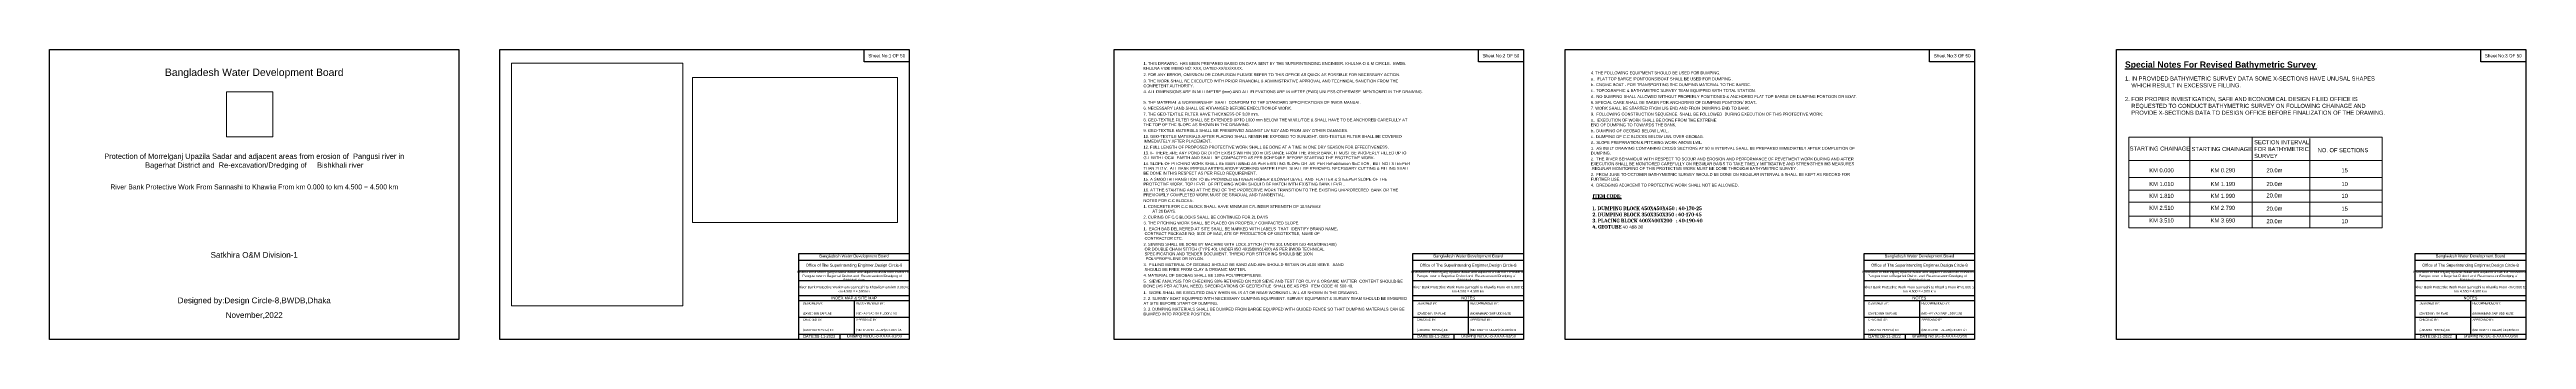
# Model space of a CAD drawing. Header units: inches. Extents: x 89000 to 1304432, y -10828 to 220529.
# Drawn here: x 89000 to 149500, y -7071 to 0 of the extents above; entities that cross this region are included whole.
import ezdxf

# ---------------------------------------------------------------- set-up
doc = ezdxf.new("R2010")
doc.units = ezdxf.units.IN
doc.header["$LTSCALE"] = 7
doc.header["$MEASUREMENT"] = 0
doc.layers.add('Cross Section Labels', color=7, linetype='Continuous', lineweight=9)
doc.styles.add('liza', font='times.ttf', dxfattribs={"height": 2})
doc.styles.get("Standard").update_dxf_attribs({"font": 'arial.ttf'})
picture_1 = doc.add_image_def('image1.png', size_in_pixel=(251, 242))
picture_2 = doc.add_image_def('image2.jpg', size_in_pixel=(3507, 4960))
picture_3 = doc.add_image_def('image3.jpg', size_in_pixel=(4960, 3507))

msp = doc.modelspace()

# ---------------------------------------------------------------- linework, layer by layer
for points in [[(89000, 0), (99000, 0), (99000, -7071), (89000, -7071)], [(100000, 0), (110000, 0), (110000, -7071), (100000, -7071)], [(108900, 0), (110000, 0), (110000, -300), (108900, -300)], [(115000, 0), (125000, 0), (125000, -7071), (115000, -7071)], [(123900, 0), (125000, 0), (125000, -300), (123900, -300)], [(126022.01303, 0), (136022.01303, 0), (136022.01303, -7071), (126022.01303, -7071)], [(134922.01303, 0), (136022.01303, 0), (136022.01303, -300), (134922.01303, -300)], [(139482.57158, 0), (149482.57158, 0), (149482.57158, -7071), (139482.57158, -7071)], [(148382.57158, 0), (149482.57158, 0), (149482.57158, -300), (148382.57158, -300)]]:
    msp.add_lwpolyline(points, close=True)
for points in [[(107300, -7071), (107300, -4971), (110000, -4971)], [(107300, -5141), (110000, -5141)], [(107300, -5401), (110000, -5401)], [(122300, -7071), (122300, -4971), (125000, -4971)], [(122300, -5141), (125000, -5141)], [(122300, -5401), (125000, -5401)], [(133322.01303, -7071), (133322.01303, -4971), (136022.01303, -4971)], [(133322.01303, -5141), (136022.01303, -5141)], [(133322.01303, -5401), (136022.01303, -5401)], [(146782.57158, -7071), (146782.57158, -4971), (149482.57158, -4971)], [(146782.57158, -5141), (149482.57158, -5141)], [(146782.57158, -5401), (149482.57158, -5401)], [(107300, -5631), (110000, -5631)], [(107300, -6001), (110000, -6001)], [(122300, -5631), (125000, -5631)], [(122300, -6001), (125000, -6001)], [(133322.01303, -5631), (136022.01303, -5631)], [(133322.01303, -6001), (136022.01303, -6001)], [(146782.57158, -5631), (149482.57158, -5631)], [(146782.57158, -6001), (149482.57158, -6001)], [(107300, -6121), (110000, -6121)], [(107300, -6531), (110000, -6531)], [(108650, -6121), (108650, -6941)], [(122300, -6121), (125000, -6121)], [(122300, -6531), (125000, -6531)], [(123650, -6121), (123650, -6941)], [(133322.01303, -6121), (136022.01303, -6121)], [(133322.01303, -6531), (136022.01303, -6531)], [(134672.01303, -6121), (134672.01303, -6941)], [(146782.57158, -6121), (149482.57158, -6121)], [(146782.57158, -6531), (149482.57158, -6531)], [(148132.57158, -6121), (148132.57158, -6941)], [(107300, -6941), (110000, -6941)], [(108300, -6941), (108300, -7071)], [(122300, -6941), (125000, -6941)], [(123300, -6941), (123300, -7071)], [(133322.01303, -6941), (136022.01303, -6941)], [(134322.01303, -6941), (134322.01303, -7071)], [(146782.57158, -6941), (149482.57158, -6941)], [(147782.57158, -6941), (147782.57158, -7071)]]:
    msp.add_lwpolyline(points)
at = {"layer": 'Cross Section Labels'}
for p, q in [((139786.99118, -2138.49705), (145972.88063, -2138.49705)), ((139786.99118, -4346.55245), (139786.99118, -2138.49705)), ((141279.92876, -2150.51812), (141279.92876, -4346.55245)), ((142796.35552, -2154.52514), (142796.35552, -4346.55245)), ((144207.07461, -2167.45342), (144207.07461, -4346.55245)), ((145972.88063, -2138.49705), (145972.88063, -4346.55245)), ((139786.99118, -2705.26083), (145972.88063, -2705.26083)), ((139786.99118, -3117.55164), (145972.88063, -3117.55164)), ((139786.99118, -3433.14655), (145972.88063, -3433.14655)), ((139786.99118, -3725.87787), (145972.88063, -3725.87787)), ((139786.99118, -4060.27679), (145972.88063, -4060.27679)), ((139786.99118, -4346.55245), (145972.88063, -4346.55245))]:
    msp.add_line(p, q, dxfattribs=at)

# ---------------------------------------------------------------- texts
at = {"attachment_point": 5}
for s, insert, char_height in [('Bangladesh Water Development Board', (94000, -580), 180), ('Sheet No:1 OF 50', (109450, -150), 80), ('Sheet No:2 OF 50', (124450, -150), 80), ('Sheet No:3 OF 50', (135472.01303, -150), 80), ('Sheet No:3 OF 50', (148932.57158, -150), 80), ('Office of The Superintending Enginner,Design Circle-8', (108650, -5271), 70), ('Bangladesh Water Development Board', (108650, -5046), 70), ('Office of The Superintending Enginner,Design Circle-8', (123650, -5271), 70), ('Bangladesh Water Development Board', (123650, -5046), 70), ('Office of The Superintending Enginner,Design Circle-8', (134672.01303, -5271), 70), ('Bangladesh Water Development Board', (134672.01303, -5046), 70), ('Office of The Superintending Enginner,Design Circle-8', (148132.57158, -5271), 70), ('Bangladesh Water Development Board', (148132.57158, -5046), 70), ('Designed by:Design Circle-8,BWDB,Dhaka', (94000, -6140), 140), ('November,2022', (94000, -6490), 140)]:
    msp.add_mtext(s, dxfattribs=dict(at, insert=insert, char_height=char_height))
for s, insert, char_height, width, attachment_point in [('{\\fArial|b1|i0|c0|p34;\\H2.143x;\\LSpecial Notes For Revised Bathymetric Survey} :\\P\\P{\\H1.429x;1. IN PROVIDED BATHYMETRIC SURVEY DATA SOME X-SECTIONS HAVE UNUSAL SHAPES  \\P    WHICH RESULT IN EXCESSIVE FILLING.\\P\\P2. FOR PROPER INVESTIGATION, SAFE AND ECONOMICAL DESIGN FILED OFFICE IS \\P    REQUESTED TO CONDUCT BATHYMETRIC SURVEY ON FOLLOWING CHAINAGE AND  \\P    PROVIDE X-SECTIONS DATA TO DESIGN OFFICE BEFORE FINALIZATION OF THE DRAWING.}', (139693.68682, -289.11699), 70, 6500, 1), ('STARTING CHAINAGE', (139808.35384, -2364.68466), 100, 6500, 1), ('STARTING CHAINAGE', (141320.77325, -2376.70742), 100, 6500, 1), ('SECTION INTERVAL\\PFOR BATHYMETRIC \\PSURVEY', (142849.03143, -2209.90476), 100, 6500, 1), ('NO. OF SECTIONS', (144402.11317, -2403.82052), 100, 6500, 1), ('Protection of Morrelganj Upazila Sadar and adjacent areas from erosion of  Pangusi river in Bagerhat District and  Re-excavation/Dredging of     Bishkhali river', (94000, -2730), 130, 8000, 5), ('KM 0.000', (140287.10528, -2894.88839), 100, 6500, 1), ('KM 0.290', (141787.18492, -2894.88839), 100, 6500, 1), ('20.0m', (143150.00641, -2894.88839), 100, 6500, 1), ('15', (144982.17944, -2894.88839), 100, 6500, 1), ('River Bank Protective Work From Sannashi to Khawlia From km 0.000 to km 4.500 = 4.500 km', (94000, -3290), 120, 8000, 2), ('KM 1.010', (140287.10528, -3228.14269), 100, 6500, 1), ('KM 1.810', (140287.10528, -3518.48981), 100, 6500, 1), ('KM 1.190', (141787.18492, -3228.14269), 100, 6500, 1), ('KM 1.990', (141787.18492, -3518.48981), 100, 6500, 1), ('20.0m', (143150.00641, -3228.14269), 100, 6500, 1), ('20.0m', (143150.00641, -3509.06491), 100, 6500, 1), ('10', (144982.17944, -3228.14269), 100, 6500, 1), ('10', (144982.17944, -3518.92222), 100, 6500, 1), ('KM 2.510', (140287.10528, -3811.22113), 100, 6500, 1), ('KM 3.510', (140287.10528, -4118.44251), 100, 6500, 1), ('KM 2.790', (141787.18492, -3811.22113), 100, 6500, 1), ('KM 3.690', (141787.18492, -4118.44251), 100, 6500, 1), ('20.0m', (143150.00641, -3829.41636), 100, 6500, 1), ('20.0m', (143150.00641, -4136.63774), 100, 6500, 1), ('15', (144982.17944, -3829.41636), 100, 6500, 1), ('10', (144982.17944, -4136.63774), 100, 6500, 1), ('Satkhira O&M Division-1', (94000, -5010), 140, 8000, 5), ('Protection of Morrelganj Upazila Sadar and adjacent areas from erosion of  Pangusi river in Bagerhat District and  Re-excavation/Dredging of     Bishkhali river', (108650, -5521), 60, 2800, 5), ('Protection of Morrelganj Upazila Sadar and adjacent areas from erosion of  Pangusi river in Bagerhat District and  Re-excavation/Dredging of     Bishkhali river', (123650, -5521), 60, 2800, 5), ('Protection of Morrelganj Upazila Sadar and adjacent areas from erosion of  Pangusi river in Bagerhat District and  Re-excavation/Dredging of     Bishkhali river', (134672.01303, -5521), 60, 2800, 5), ('Protection of Morrelganj Upazila Sadar and adjacent areas from erosion of  Pangusi river in Bagerhat District and  Re-excavation/Dredging of     Bishkhali river', (148132.57158, -5521), 60, 2800, 5), ('River Bank Protective Work From Sannashi to Khawlia From km 0.000 to km 4.500 = 4.500 km', (108650, -5846), 60, 2700, 5), ('INDEX MAP & SITE MAP', (108650, -6061), 70, 2800, 5), ('River Bank Protective Work From Sannashi to Khawlia From km 0.000 to km 4.500 = 4.500 km', (123650, -5846), 60, 2700, 5), ('NOTES', (123650, -6061), 70, 2800, 5), ('River Bank Protective Work From Sannashi to Khawlia From km 0.000 to km 4.500 = 4.500 km', (134672.01303, -5846), 60, 2700, 5), ('NOTES', (134672.01303, -6061), 70, 2800, 5), ('River Bank Protective Work From Sannashi to Khawlia From km 0.000 to km 4.500 = 4.500 km', (148132.57158, -5846), 60, 2700, 5), ('NOTES', (148132.57158, -6061), 70, 2800, 5), ('CHECKED BY:^J^J^J(JAKARIA PERVEZ),EE', (107400, -6721), 50, 1400, 4), ('DESIGNED BY:^J^J^J(ZAYED BIN SAIF),AE', (107400, -6321), 50, 1400, 4), ('APPROVED BY:^J^J^J(MD. ENAYET ULLAH),CE,DESIGN', (108700, -6721), 50, 1400, 4), ('RECOMMENDED BY:^J^J^J(MOHAMMAD SAIF UDDIN),SE', (108700, -6321), 50, 1400, 4), ('CHECKED BY:^J^J^J(JAKARIA PERVEZ),EE', (122400, -6721), 50, 1400, 4), ('DESIGNED BY:^J^J^J(ZAYED BIN SAIF),AE', (122400, -6321), 50, 1400, 4), ('APPROVED BY:^J^J^J(MD. ENAYET ULLAH),CE,DESIGN', (123700, -6721), 50, 1400, 4), ('RECOMMENDED BY:^J^J^J(MOHAMMAD SAIF UDDIN),SE', (123700, -6321), 50, 1400, 4), ('CHECKED BY:^J^J^J(JAKARIA PERVEZ),EE', (133422.01303, -6721), 50, 1400, 4), ('DESIGNED BY:^J^J^J(ZAYED BIN SAIF),AE', (133422.01303, -6321), 50, 1400, 4), ('APPROVED BY:^J^J^J(MD. ENAYET ULLAH),CE,DESIGN', (134722.01303, -6721), 50, 1400, 4), ('RECOMMENDED BY:^J^J^J(MOHAMMAD SAIF UDDIN),SE', (134722.01303, -6321), 50, 1400, 4), ('CHECKED BY:^J^J^J(JAKARIA PERVEZ),EE', (146882.57158, -6721), 50, 1400, 4), ('DESIGNED BY:^J^J^J(ZAYED BIN SAIF),AE', (146882.57158, -6321), 50, 1400, 4), ('APPROVED BY:^J^J^J(MD. ENAYET ULLAH),CE,DESIGN', (148182.57158, -6721), 50, 1400, 4), ('RECOMMENDED BY:^J^J^J(MOHAMMAD SAIF UDDIN),SE', (148182.57158, -6321), 50, 1400, 4), ('DATE:08-11-2022', (107800, -6996), 70, 1400, 5), ('Drawing No:DC-8-XXXX-01/50', (109150, -6996), 70, 2200, 5), ('DATE:08-11-2022', (122800, -6996), 70, 1400, 5), ('Drawing No:DC-8-XXXX-02/50', (124150, -6996), 70, 2200, 5), ('DATE:08-11-2022', (133822.01303, -6996), 70, 1400, 5), ('Drawing No:DC-8-XXXX-03/50', (135172.01303, -6996), 70, 2200, 5), ('DATE:08-11-2022', (147282.57158, -6996), 70, 1400, 5), ('Drawing No:DC-8-XXXX-03/50', (148632.57158, -6996), 70, 2200, 5)]:
    msp.add_mtext(s, dxfattribs=dict(insert=insert, char_height=char_height, width=width, attachment_point=attachment_point))
at = {"color": 0, "linetype": 'Continuous', "lineweight": -3, "insert": (126686.14235, -3527.88964), "char_height": 59.4, "width": 30646.2682681, "attachment_point": 1, "style": 'liza'}
msp.add_mtext('{\\fCambria|b1|i0|c0|p18;\\H1.515x;\\LITEM CODE:\\P\\P\\l1. DUMPING BLOCK 450X450X450 : 40-170-25\\L\\P\\l2. DUMPING BLOCK 350X350X350 : 40-170-45\\L\\P\\l3. PLACING BLOCK 400X400X200   : 40-190-40\\P4. GEOTUBE \\fCambria|b0|i0|c0|p18;\\H0.9001x;\\C256;40-488-30}', dxfattribs=at)
at = {"layer": 'Cross Section Labels', "char_height": 70, "width": 6500, "attachment_point": 1}
for s, insert in [('2. FOR ANY ERROR, OMISSION OR CONFUSION PLEASE REFER TO THIS OFFICE AS QUICK AS POSSIBLE FOR NECESSARY ACTION.', (115719.90971, -577.35161)), ('1. THIS DRAWING  HAS BEEN PREPARED BASED ON DATA SENT BY THE SUPERINTENDING ENGINEER, KHULNA O & M CIRCLE,  BWDB, KHULNA VIDE MEMO NO: XXX, DATED-XX/XX/XXXX.', (115719.90971, -304.35479)), ('4. THE FOLLOWING EQUIPMENT SHOULD BE USED FOR DUMPING.^J', (126646.7235, -532.41828)), ('4. ALL DIMENSIONS ARE IN MILLIMETRE (mm) AND ALL ELEVATIONS ARE IN METRE (PWD) UNLESS OTHERWISE  MENTIONED IN THE DRAWING.', (115719.90971, -992.78362)), ('3. THE WORK SHALL BE EXECUTED WITH PRIOR FINANCIAL & ADMINISTRATIVE APPROVAL AND TECHNICAL SANCTION FROM THE COMPETENT AUTHORITY. ', (115719.90971, -732.44028)), ('d.. NO DUMPING SHALL ALLOWED WITHOUT PROPERLY POSITIONED & ANCHORED FLAT TOP BARGE OR DUMPING PONTOON OR BOAT.^J', (126646.7235, -1110.65839)), ('a..  FLAT TOP BARGE /PONTOONS/BOAT SHALL BE USED FOR DUMPING .^J', (126646.7235, -679.10313)), ('c.. TOPOGRAPHIC & BATHYMETRIC SURVEY TEAM EQUIPPED WITH TOTAL STATION.', (126646.7235, -963.97353)), ('b.. ENGINE BOAT - FOR TRANSPORTING THE DUMPING MATERIAL TO THE BARGE.^J', (126646.7235, -821.53833)), ('8. GEO-TEXTILE FILTER SHALL BE EXTENDED UPTO 1000 mm BELOW THE W.W.L/TOE & SHALL HAVE TO BE ANCHORED CAREFULLY AT THE TOP OF THE SLOPE AS SHOWN IN THE DRAWING.', (115719.90971, -1680.86229)), ('5. THE MATERIAL & WORKMANSHIP  SHALL CONFORM TO THE STANDARD SPECIFICATIONS OF BWDB MANUAL.', (115719.90971, -1253.07921)), ('6. NECESSARY LAND SHALL BE ARRANGED BEFORE EXECUTION OF WORK.', (115719.90971, -1395.94415)), ('7. THE GEO-TEXTILE FILTER HAVE THICKNESS OF 3.00 mm.', (115719.90971, -1538.37935)), ('a..  EXECUTION OF WORK SHALL BE DONE FROM THE EXTREME^JEND OF DUMPING TO TOWARDS THE BANK.', (126646.7235, -1685.07858)), ('8.  FOLLOWING CONSTRUCTION SEQUENCE  SHALL BE FOLLOWED  DURING EXECUTION OF THIS PROTECTIVE WORK:^J', (126646.7235, -1538.39372)), ('6. SPECIAL CARE SHALL BE TAKEN FOR ANCHORING OF DUMPING PONTOON/ BOAT.', (126646.7235, -1253.52332)), ('7. WORK SHALL BE STARTED FROM U/S END AND FROM DUMPING END TO BANK.', (126646.7235, -1395.95852)), ('9. GEO-TEXTILE MATERIALS SHALL BE PRESERVED AGAINST UV RAY AND FROM ANY OTHER DAMAGES.', (115719.90971, -1941.20563)), ('10. GEO-TEXTILE MATERIALS AFTER PLACING SHALL NEVER BE EXPOSED TO SUNLIGHT. GEO-TEXTILE FILTER SHALL BE COVERED IMMEDIATELY AFTER PLACEMENT. ', (115719.90971, -2083.64083)), ('12. FULL LENGTH OF PROPOSED PROTECTIVE WORK SHALL BE DONE AT A TIME IN ONE DRY SEASON FOR EFFECTIVENESS.', (115719.90971, -2343.93642)), ('d.. SLOPE PREPARATION & PITCHING WORK ABOVE LWL.', (126646.7235, -2230.29231)), ('c.. DUMPING OF C.C BLOCKS BELOW LWL OVER GEOBAG.', (126646.7235, -2087.85711)), ('b.. DUMPING OF GEOBAG BELOW L.W.L.', (126646.7235, -1945.42191)), ('1.  AS BUILT DRAWING CONTAINING CROSS SECTIONS AT 50 m INTERVAL SHALL BE PREPARED IMMEDIATELY AFTER COMPLETION OF DUMPING.^J', (126646.7235, -2373.15725)), ('14. SLOPE OF PITCHING WORK SHALL BE MAINTAINED AS PER EXISTING SLOPE OR  AS  PER Rehabilitation SECTION,  BUT NOT STEEPER THAN 2H:1V.  ALL BANK IRREGULARITIES ABOVE WORKING WATER LEVEL SHALL BE REMOVED. NECESSARY CUTTING & FILLING SHALL BE DONE IN THIS RESPECT AS PER FIELD REQUIREMENT. ', (115719.90971, -2746.71495)), ('13. IF THERE ARE ANY POND OR DITCH EXISTS WITHIN 100 m DISTANCE FROM THE RIVER BANK, IT MUST BE PROPERLY FILLED UPTO G.L WITH LOCAL EARTH AND SHALL BE COMPACTED AS PER SCHEDULE BEFORE STARTING THE PROTECTIVE WORK.', (115719.90971, -2486.37162)), ('3.  FROM JUNE TO OCTOBER BATHYMETRIC SURVEY SHOULD BE DONE ON REGULAR INTERVAL & SHALL BE KEPT AS RECORD FOR FURTHER USE.^J', (126646.7235, -3011.70432)), ('2.  THE RIVER BEHAVIOUR WITH RESPECT TO SCOUR AND EROSION AND PERFORMANCE OF REVETMENT WORK DURING AND AFTER EXECUTION SHALL BE MONITORED CAREFULLY ON REGULAR BASIS TO TAKE TIMELY MITTIGATIVE AND STRENGTHENING MEASURES .REGULAR MONITORING OF THIS PROTECTIVE WORK MUST BE DONE THROUGH BATHYMETRIC SURVEY .', (126646.7235, -2633.45284)), ('15. A SMOOTH TRANSITION TO BE PROVIDED BETWEEN HIGHER & LOWER LEVEL  AND  FLATTER & STEEPER SLOPE OF THE PROTECTIVE WORK. TOP LEVEL OF PITCHING WORK SHOULD BE MATCH WITH EXISTING BANK LEVEL. ', (115719.90971, -3129.21609)), ('16. AT THE STARTING AND AT THE END OF THE PROTECTIVE WORK TRANSITION TO THE EXISTING UNPROTECTED  BANK OR THE PREVIOUSLY COMPLETED WORK MUST BE GRADUAL AND TANGENTIAL.', (115719.90971, -3389.55943)), ('4.  DREDGING ADJACENT TO PROTECTIVE WORK SHALL NOT BE ALLOWED. ^J', (126646.7235, -3271.9999)), ('3. THE PITCHING WORK SHALL BE PLACED ON PROPERLY COMPACTED SLOPE.^J', (115719.90971, -4195.06875)), ('2. CURING OF C.C BLOCKS SHALL BE CONTINUED FOR 21 DAYS', (115719.90971, -4052.63355)), ('1. CONCRETE FOR C.C BLOCK SHALL HAVE MINIMUM CYLINDER STRENGTH OF 10.5N/mm2 ^J        AT 28 DAYS. ', (115719.90971, -3792.33796)), ('NOTES FOR C.C BLOCKS:.     ', (115719.90971, -3649.90277)), ('2. SEWING SHALL BE DONE BY MACHINE WITH LOCK STITCH (TYPE 301 UNDER ISO 4915/DIN61400) ^J OR DOUBLE CHAIN STITCH (TYPE 401 UNDER ISO 4915/DIN61400) AS PER BWDB TECHNICAL ^J SPECIFICATION AND TENDER DOCUMENT. THREAD FOR STITCHING SHOULD BE 100%^J  POLYPROPYLENE OR NYLON. ', (115719.90971, -4715.75543)), ('1.  EACH BAG DELIVERED AT SITE SHALL BE MARKED WITH LABELS  THAT  IDENTIFY BRAND NAME,^J CONTRACT PACKAGE NO, SIZE OF BAG, ATE OF PRODUCTION OF GEOTEXTILE, NAME OF ^J CONTRACTOR ETC. ', (115719.90971, -4337.5517)), ('3.  FILLING MATERIAL OF GEOBAG SHOULD BE SAND AND 80% SHOULD RETAIN ON #100 SEIVE.  SAND ^J SHOULD BE FREE FROM CLAY & ORGANIC MATTER.^J', (115719.90971, -5211.91504)), ('2. 2. SURVEY BOAT EQUIPPED WITH NECESSARY DUMPING EQUIPMENT, SURVEY EQUIPMENT & SURVEY TEAM SHOULD BE ENSURED AT SITE BEFORE START OF DUMPING.^J', (115719.90971, -6038.67266)), ('4. MATERIAL OF GEOBAG SHALL BE 100% POLYPROPYLENE. ', (115719.90971, -5472.68812)), ('5.  SIEVE ANALYSIS FOR CHECKING 80% RETAINED ON #100 SIEVE AND TEST FOR CLAY & ORGANIC MATTER  CONTENT SHOULD BE DONE (AS PER ACTUAL NEED). SPECIFICATIONS OF GEOTEXTILE  SHALL BE AS PER  ITEM CODE 40-500-40.^J', (115719.90971, -5616.50804)), ('1.  WORK SHALL BE EXECUTED ONLY WHEN WL IS AT OR NEAR WORKING L.W.L AS SHOWN IN THE DRAWING. ^J', (115719.90971, -5896.23746)), ('3. 3. DUMPING MATERIALS SHALL BE DUMPED FROM BARGE EQUIPPED WITH GUIDED FENCE SO THAT DUMPING MATERIALS CAN BE DUMPED INTO PROPER POSITION.^J', (115719.90971, -6299.016))]:
    msp.add_mtext(s, dxfattribs=dict(at, insert=insert))

# ---------------------------------------------------------------- pictures from other files: only their frames are drawn
at = {"layer": 'Cross Section Labels'}
image = msp.add_image(picture_2, insert=(100286.6889, -6252.48906), size_in_units=(4185.86394, 5920.12692), dxfattribs=at)
image.dxf.flags = 7
image = msp.add_image(picture_1, insert=(93318.39082, -2128.22425), size_in_units=(1139.71174, 1098.84559), dxfattribs=at)
image.dxf.flags = 7
image = msp.add_image(picture_3, insert=(104708.14296, -4218.06781), size_in_units=(4999.71494, 3535.0807), dxfattribs=at)
image.dxf.flags = 7

doc.saveas('drawing.dxf')
